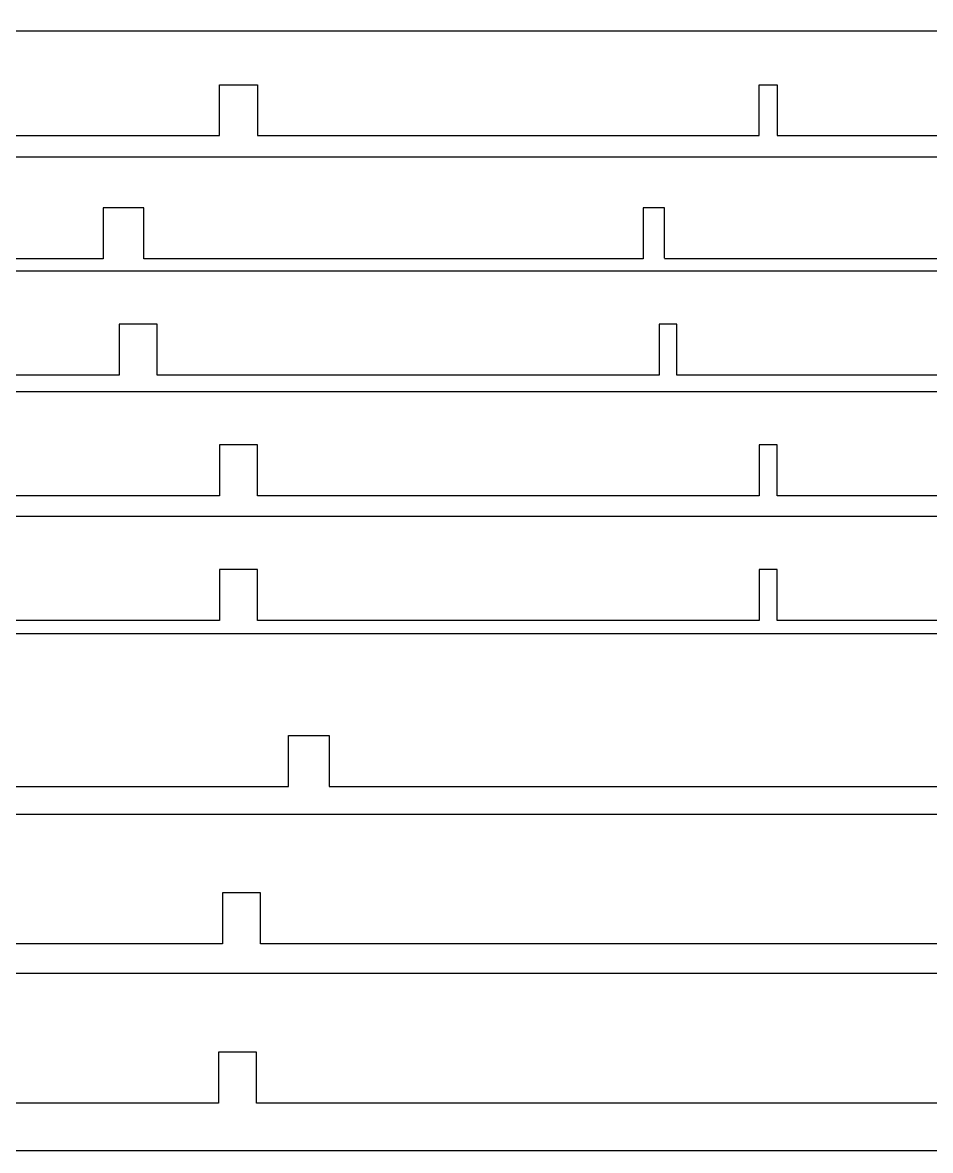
# Model space of a CAD drawing. Header units: inches. Extents: x -1514 to 1282, y -2074 to 286.
# Drawn here: x -553.84 to -535.99, y -668.26 to -646.1 of the extents above; entities that cross this region are included whole.
import ezdxf

# ---------------------------------------------------------------- set-up
doc = ezdxf.new("R2010")
doc.units = ezdxf.units.IN
doc.header["$LTSCALE"] = 0.1
doc.header["$MEASUREMENT"] = 0
doc.layers.add('pic', color=1, linetype='Continuous')

msp = doc.modelspace()

# ---------------------------------------------------------------- linework, layer by layer
at = {"color": 7, "linetype": 'Continuous', "lineweight": 25}
for points in [[(-515.83321, -646.2662), (-562.52629, -646.2662)], [(-560.01898, -648.3162), (-549.96898, -648.3162), (-549.96898, -647.3162), (-549.21898, -647.3162), (-549.21898, -648.3162), (-539.35474, -648.3162), (-539.35474, -647.3162), (-539.00474, -647.3162), (-539.00474, -648.3162), (-529.1405, -648.3162)], [(-567.98542, -648.73673), (-514.65746, -648.73673)], [(-541.21827, -650.72177), (-541.21827, -649.73677), (-541.63708, -649.73673), (-541.63708, -650.73673), (-551.45133, -650.73673), (-551.45133, -649.73673), (-552.25132, -649.73673), (-552.25132, -650.73673), (-562.25133, -650.73673)], [(-531.42285, -650.73673), (-541.22165, -650.73677)], [(-570.67423, -650.97438), (-511.62818, -650.97438)], [(-531.11196, -653.02438), (-540.9762, -653.02438), (-540.9762, -652.02438), (-541.3262, -652.02438), (-541.3262, -653.02438), (-551.19044, -653.02438), (-551.19044, -652.02438), (-551.94044, -652.02438), (-551.94044, -653.02438), (-561.99044, -653.02438)], [(-570.3943, -653.34302), (-507.96514, -653.34302)], [(-529.14051, -655.39302), (-539.00475, -655.39302), (-539.00475, -654.39302), (-539.35475, -654.39302), (-539.35475, -655.39302), (-549.21899, -655.39302), (-549.21899, -654.39302), (-549.96899, -654.39302), (-549.96899, -655.39302), (-560.01899, -655.39302)], [(-570.3943, -655.7917), (-507.96514, -655.7917)], [(-529.14051, -657.8417), (-539.00475, -657.8417), (-539.00475, -656.8417), (-539.35475, -656.8417), (-539.35475, -657.8417), (-549.21899, -657.8417), (-549.21899, -656.8417), (-549.96899, -656.8417), (-549.96899, -657.8417), (-560.01899, -657.8417)], [(-504.89707, -658.1067), (-570.69158, -658.1067)], [(-558.60856, -661.1067), (-548.60856, -661.1067), (-548.60856, -660.1067), (-547.80856, -660.1067), (-547.80856, -661.1067), (-527.78008, -661.1067)], [(-570.11436, -661.64818), (-508.12272, -661.64818)], [(-529.07929, -664.19818), (-549.15777, -664.19818), (-549.15777, -663.19818), (-549.90777, -663.19818), (-549.90777, -664.19818), (-559.95777, -664.19818)], [(-570.19315, -664.7755), (-508.20151, -664.7755)], [(-529.15809, -667.3255), (-549.23657, -667.3255), (-549.23657, -666.3255), (-549.98657, -666.3255), (-549.98657, -667.3255), (-560.03657, -667.3255)]]:
    msp.add_lwpolyline(points, dxfattribs=at)
at = {"layer": 'pic', "color": 1}
msp.add_lwpolyline([(-571.68465, -668.25742), (-458.18465, -668.25742), (-458.18465, -625.25742), (-571.68465, -625.25742)], close=True, dxfattribs=at)

doc.saveas('drawing.dxf')
